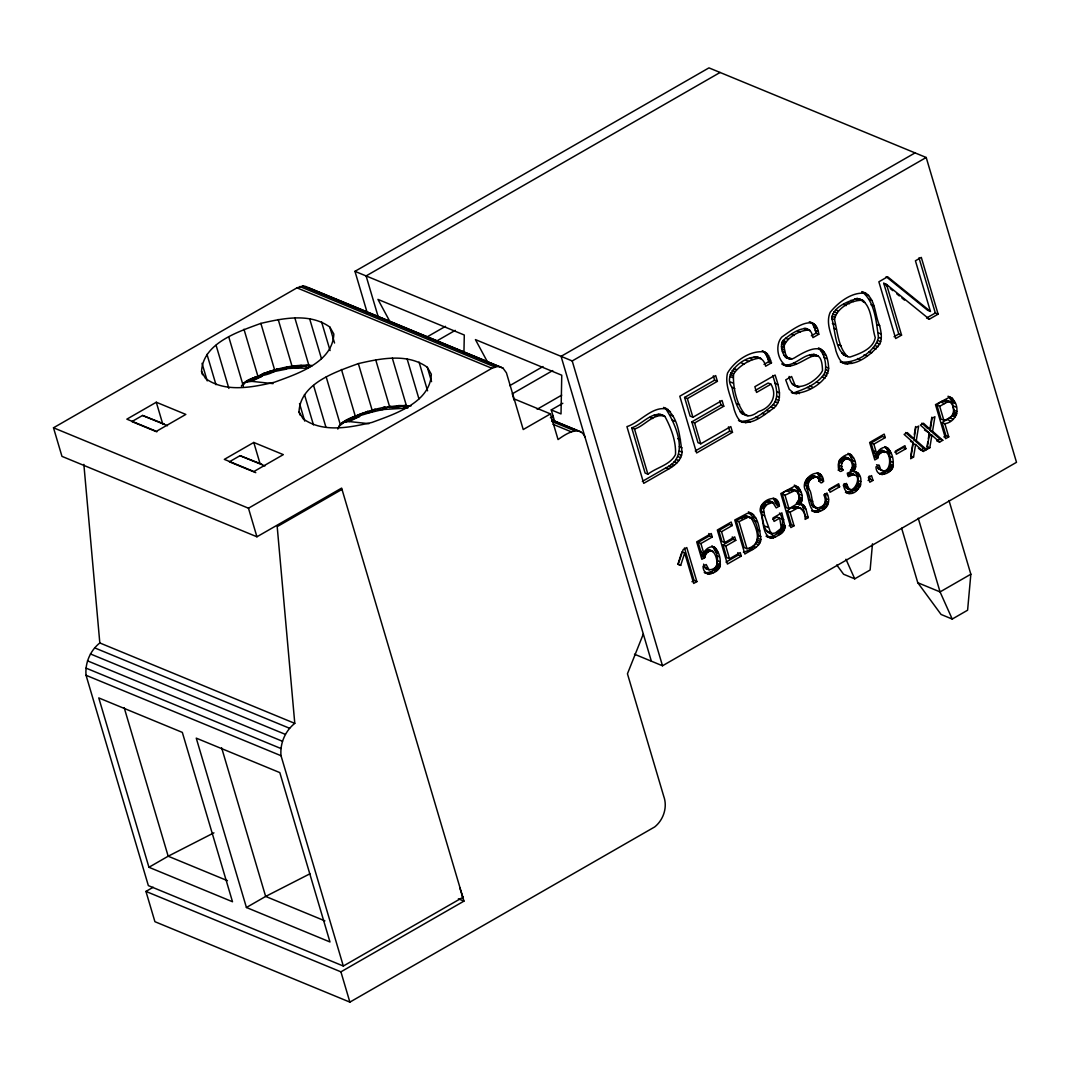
<?xml version="1.0" encoding="UTF-8"?>
<svg xmlns="http://www.w3.org/2000/svg" width="1070" height="1070" viewBox="0 0 1070 1070"><rect width="100%" height="100%" fill="white"/><g stroke="black" fill="none" stroke-linecap="round" stroke-linejoin="round"><path stroke-width="1.5" d="M878.483 337.424C876.29 322.057 874.912 301.513 861.832 291.602C875.942 295.801 874.404 314.888 879.647 325.654C881.025 331.647 882.563 338.267 879.727 344.085C871.074 354.825 854.596 368.454 840.271 361.861C854.743 364.081 874.725 352.471 878.483 337.424L881.265 338.575M743.396 552.12C764.1 547.158 760.155 523.163 748.345 511.982C759.165 515.446 759.486 530.145 760.904 539.574C759.74 547.492 750.578 550.221 744.854 554.033L734.769 519.993L747.261 513.386L752.304 513.587M786.45 357.768C781.969 354.157 779.696 345.597 783.106 340.514C790.489 333.813 810.204 319.341 812.919 337.638L818.791 334.268C816.196 310.648 792.041 329.908 781.849 337.01C774.533 345.088 777.676 362.275 787.654 366.274C804.64 365.565 821.68 340.113 822.509 370.554C817.48 381.335 792.348 396.93 789.125 376.453M796.722 393.961L791.332 392.382C803.169 396.475 828.26 382.003 828.648 368.214C827.23 341.825 813.106 346.319 794.355 357.942C786.557 362.703 783.895 350.92 784.31 345.276C788.028 336.622 800.922 329.613 809.696 330.095M463.939 352.752L464.286 335.017L377.951 299.399L389.56 320.906M740.36 421.326C752.785 421.473 764.341 412.779 773.142 404.594C780.003 396.141 775.429 384.652 772.794 375.476M738.474 420.497C751.086 427.224 763.94 414.759 773.864 408.018C783.628 399.444 778.345 385.401 775.121 375.048L754.872 386.685L756.57 392.436L770.948 384.17C777.917 395.954 770.908 407.924 758.403 411.549C740.346 425.82 734.435 400.849 732.027 387.393C718.759 370.327 760.69 342.882 765.625 366.221L771.497 362.837L767.337 353.782L762.348 350.92L767.337 353.782M811.582 510.764C820.208 512.383 829.303 502.539 824.876 493.912L827.658 495.062C830.601 501.603 827.07 508.919 820.436 511.112C809.147 517.104 809.054 496.801 806.151 491.424C797.444 479.494 822.028 463.337 823.552 481.219C818.47 487.452 819.928 473.595 814.056 477.528C808.612 479.012 806.82 484.763 809.321 489.592C812.772 493.19 810.926 512.142 820.075 507.22C825.933 505.628 826.201 499.476 823.86 494.808L827.003 493.029L827.658 495.062M799.41 498.607L797.524 489.498L794.288 485.165C801.443 487.224 805.389 499.663 799.143 504.719L796.361 503.569L799.41 498.607L802.192 499.757M954.159 412.191L952.3 402.266L948.782 396.529C960.927 402.159 959.429 421.192 944.864 423.76L942.082 422.61L952.34 415.856L954.159 412.191L956.941 413.341M767.23 536.765C779.602 537.461 787.038 523.35 779.482 513.052M785.019 526.935L781.862 512.851L773.035 517.92L774.065 521.411L779.722 518.161L781.327 528.259L775.295 532.967L770.962 533.729L764.635 515.78L763.579 508.838L766.896 504.599L772.741 502.378L776.218 507.902L779.401 506.097C778.478 491.424 758.202 501.014 760.302 511.634C763.967 518.883 761.679 538.317 773.316 537.862C778.091 535.695 784.444 532.954 785.019 526.935L782.237 525.785M201.548 371.571C202.818 342.935 238.396 331.727 260.866 323.381C283.082 318.272 309.872 312.694 329.814 327.046L333.84 334.027C332.569 362.663 296.992 373.871 274.535 382.204C252.306 387.313 225.516 392.891 205.574 378.539L201.548 371.571L202.498 374.754M299.025 411.776C300.296 383.14 335.886 371.932 358.343 363.599C380.559 358.49 407.349 352.913 427.305 367.264L431.33 374.233C430.06 402.868 394.469 414.077 372.012 422.423C349.796 427.532 322.993 433.109 303.051 418.744L299.025 411.776L299.974 414.973M793.94 392.81C805.121 388.798 819.205 383.515 825.064 372.253C826.789 364.094 824.622 353.862 818.43 348.017L821.212 349.168M799.076 499.891L797.083 503.823L789.005 508.745L786.223 507.595L782.21 494.059C788.67 486.355 800.413 488.709 799.076 499.891L801.938 500.974M816.076 508.103L811.862 505.2L805.509 482.757L807.275 478.865L811.97 476.083L814.297 475.963L818.055 477.822M872.478 543.814L870.124 570.002L854.729 578.843L843.588 574.242L836.793 564.987M948.996 500.492L970.838 574.215L967.601 610.208L952.22 619.062L941.078 614.461L917.779 582.722L901.635 528.219M705.852 554.019L704.689 557.711L701.907 556.56L703.07 552.869L705.852 554.019C713.329 544.897 717.783 558.607 716.86 565.04C714.599 571.112 704.22 571.728 703.619 564.117M878.791 454.616L877.627 458.321L874.845 457.171L876.009 453.466L878.791 454.616C893.196 440.773 893.624 482.276 877.681 467.657L882.014 470.506M831.724 318.472C833.115 306.702 847.413 301.834 857.057 298.45C872.826 301.258 871.114 325.32 875.26 337.585C873.361 348.994 859.464 353.862 849.861 357.086C834.199 354.357 835.964 330.59 831.724 318.472L834.506 319.622C837.569 331.927 838.399 348.004 847.814 356.778M834.506 319.622C836.446 307.906 852.108 299.6 862.915 300.336M853.873 470.813L851.091 469.663C855.091 464.861 851.747 457.238 848.055 453.372C854.716 455.298 858.514 466.413 853.191 471.509L850.396 470.359L853.392 470.466M708.099 574.028L704.274 572.49C719.829 574.63 720.805 554.14 711.737 545.994C719.535 548.99 721.822 561.028 719.294 568.143C714.974 574.483 703.498 577.225 703.017 566.338L706.187 564.519L709.076 569.909M882.255 474.705L879.473 473.555C893.931 472.178 892.474 454.523 884.676 446.605C892.474 449.587 894.774 461.625 892.246 468.754C887.913 475.08 876.437 477.822 875.955 466.935L879.125 465.116L880.463 468.807M905.621 432.507L911.332 437.764L914.128 438.914L915.759 427.719L918.649 426.061L916.281 440.599L926.526 449.614L923.356 451.446L918.368 448.33M921.885 423.158L927.596 428.415L930.392 429.565L932.024 418.37L934.912 416.712L932.545 431.25L942.79 440.278L939.62 442.097L936.839 440.947L940.008 439.128L942.79 440.278M745.937 415.414C737.043 406.011 732.482 387.046 733.632 373.845C739.37 365.632 750.043 358.998 760.074 358.102M911.025 454.362L912.83 443.435L915.612 444.585L923.356 451.446M914.288 434.607L915.599 426.529M914.128 438.914L907.253 432.601L904.11 434.407L913.312 442.579L910.664 458.736L913.553 457.077L915.612 444.585M927.81 441.897L927.035 446.578L929.817 447.728L931.876 435.236L929.081 434.086L928.319 438.78M940.008 439.128L929.75 430.1L931.863 417.18M924.146 448.236L926.928 449.387L929.576 433.23L920.374 425.058L923.517 423.252L930.392 429.565M853.191 471.509C868.104 472.659 859.116 499.784 845.434 492.294C856.682 492.829 862.54 478.865 854.462 471.014M642.334 481.393L665.968 467.804C690.377 457.024 675.825 424.054 665.513 408.392C678.928 417.006 679.677 437.536 682.112 452.142C681.55 459.899 675.063 465.356 668.75 468.954L643.725 483.346L626.926 426.609C640.221 422.596 653.208 404.42 668.295 409.542M459.766 887.846L462.842 897.342L343.323 966.036L148.356 885.612L86.055 675.29C84.904 663.079 90.188 650.573 99.818 642.95L83.861 464.38M343.323 966.036L281.022 755.714C279.858 743.503 285.142 730.997 294.785 723.374L277.197 526.627L341.999 489.378M714.519 547.144C710.172 545.486 704.702 549.271 703.913 553.725L701.131 552.575L701.425 551.317M771.376 532.392C762.683 534.946 762.067 512.717 760.984 506.872C763.137 502.806 769.089 499.275 773.342 502.632M887.458 447.741C883.111 446.083 877.641 449.868 876.865 454.322L874.07 453.172L874.912 450.737M850.851 454.523C846.691 453.346 842.491 456.77 839.763 459.632C837.462 462.748 837.489 475.642 842.986 470.051L840.204 468.901C834.988 462.427 843.815 453.747 849.7 459.137C853.191 463.524 854.301 471.509 847.293 473.194L848.323 476.685C867.529 466.908 852.268 504.09 844.096 483.613L846.892 484.763L849.326 489.284M842.986 470.051C838.813 465.209 844.003 456.596 849.7 459.137M681.389 553.404L677.885 564.238L680.68 565.388L684.68 553.003L681.884 551.866M337.812 429.07C342.52 417.822 357.701 416.257 367.639 411.442L371.009 412.338L382.846 409.542L407.857 408.004M262.163 374.754L262.524 373.858L277.585 369.016L278.053 369.645L285.369 368.067M375.062 409.221L360.002 414.063L340.594 423.947C350.706 416.136 365.927 415.561 375.53 409.863M643.311 634.015L627.448 673.779L663.774 796.428C667.693 807.181 663.507 819.821 654.733 826.909L349.877 1002.122L154.923 921.698L145.948 891.417L153.184 887.257M243.866 384.183L241.352 385.989L245.511 382.177L251.691 381.348L262.056 376.212L263.18 373.697C278.722 367.946 295.387 364.215 312.025 365.512M359.533 416.431L345.891 421.593L347.737 419.895L342.988 422.396L349.181 421.553L359.533 416.431L360.657 413.916L371.009 412.338M262.524 373.858L285.369 369.337L287.295 366.903L291.214 366.983M384.772 407.122L374.794 409.369L382.846 409.542L383.916 407.402L385.775 407.643L382.846 408.272M254.66 377.937L263.18 373.697M352.15 418.156L353.983 416.752L345.891 421.593M248.748 380.224L245.511 382.177L256.506 376.546L243.117 383.729C252.868 374.219 267.701 377.777 277.585 369.016M345.115 421.687L346.225 420.443M277.317 369.163L296.845 368.013L301.138 365.325M382.846 409.542L389.106 406.613L394.322 408.232L398.615 405.53L411.134 405.824M338.842 426.194L343.858 422.596M713.329 551.665L708.059 549.806L703.806 552.107L706.601 553.257M884.315 452.516L882.108 450.309L876.758 452.704L879.54 453.854M285.369 369.337L291.628 366.395L296.845 368.013L307.21 368.267L311.169 365.967L299.426 365.699L286.426 367.184M145.948 891.417L340.915 971.841L463.965 901.114L341.624 488.107L256.934 536.792L61.966 456.368L53.5 427.786L296.965 287.857L302.703 286.011L305.512 286.412L502.967 368.093L506.418 372.801L523.23 429.538L550.462 413.889L558.058 439.569C564.96 434.594 579.565 424.456 584.915 436.868M367.251 312.828L354.959 271.339L708.955 67.878L926.205 157.491L1016.5 462.32L662.504 665.781L634.483 654.211M720.097 72.466L366.101 275.926L378.392 317.429M156.3 402.24L126.862 419.159L156.38 431.344L185.819 414.424L156.3 402.24L162.881 424.469M164.405 424.054L142.551 415.454L131.918 421.567L156.835 431.852M426.716 337.13L445.508 326.337M253.777 442.458L224.339 459.378L253.871 471.549L283.309 454.63L253.777 442.458L259.89 463.096M436.466 341.156L455.258 330.362M261.882 464.273L240.028 455.673L229.395 461.785L255.784 472.659M53.5 427.786L248.467 508.21L491.919 368.281L497.67 366.435L500.466 366.836M509.748 385.655L542.985 366.542M915.064 152.89L561.068 356.35L651.362 661.18M552.735 370.568L512.276 393.827L514.148 400.18M354.959 271.339L572.209 360.951L926.205 157.491M537.14 409.262L561.71 395.138M555.022 422.61L551.264 409.917L562.82 403.27M550.381 417.835L553.324 416.23M631.715 427.826C641.893 424.897 653.395 408.901 664.898 416.444C671.077 427.746 676.186 441.428 675.504 454.509C670.382 465.035 656.472 467.43 647.898 474.224L645.116 473.074L631.715 427.826L634.497 428.976L647.898 474.224M684.586 397.438L714.613 380.184L717.395 381.335L687.368 398.588L684.586 397.438L690.11 416.11L692.905 417.26L722.063 400.488L723.775 406.239L694.604 422.998L691.822 421.861L720.979 405.089L723.775 406.239M634.497 428.976C644.127 426.475 654.104 412.204 664.898 416.444M811.314 335.82L816.009 333.118L818.791 334.268M764.02 364.388L768.715 361.687L771.497 362.837M755.219 390.456L768.153 383.02L770.948 384.17M691.822 421.861L697.988 442.686L700.77 443.836L730.797 426.569L732.495 432.32L696.597 452.958L679.798 396.221L715.696 375.583L717.395 381.335M695.246 450.978L729.713 431.17L732.495 432.32M894.065 336.702L898.773 334L901.555 335.151L895.684 338.535L878.871 281.798L887.632 276.769L930.432 311.423L915.425 260.786L921.297 257.402L938.109 314.152L929.362 319.181L926.58 318.031L935.327 313.002L938.109 314.152M698.121 542.396L709.49 535.856L712.286 537.006L700.903 543.547L698.121 542.396L701.131 552.575M718.746 530.546L729.459 524.38L732.241 525.53L721.528 531.696L718.746 530.546L721.982 541.447L724.764 542.597L734.716 536.872L735.759 540.363L725.794 546.088L723.012 544.951L732.963 539.226L735.759 540.363M736.2 520.515L745.442 515.981L751.314 518.027C756.757 528.446 763.445 544.59 746.994 548.723L744.212 547.572L736.2 520.515L738.982 521.665L746.994 548.723M871.06 442.993L882.442 436.453L885.224 437.603L873.842 444.144L871.06 442.993L874.07 453.172M936.905 405.156C951.618 389.801 962.131 417.327 943.834 420.269L941.038 419.119L936.905 405.156L939.687 406.306L943.834 420.269M738.982 521.665L748.224 517.131L751.314 518.027M782.21 494.059L784.992 495.209L795.451 490.314M939.687 406.306L946.923 402.28L949.906 401.678M818.657 481.286L820.77 480.069L823.552 481.219M838.091 470.118L840.204 468.901M148.944 867.275L232.498 901.742L182.328 732.388L98.774 697.921L148.944 867.275L168.177 856.214L213.92 832.834M704.689 557.711L701.866 559.342L696.69 541.875L711.242 533.515L712.286 537.006M877.627 458.321L874.805 459.939L869.643 442.485L884.194 434.112L885.224 437.603M772.701 519.445L776.94 517.011L779.722 518.161M797.912 486.796L794.328 486.368L780.792 493.551L790.877 527.59L794.047 525.771L791.265 524.621L787.252 511.085C794.769 502.338 805.977 508.437 805.108 519.405L808.318 517.559C806.312 512.891 806.726 504.746 800.173 503.609L803.784 505.334M787.252 511.085L790.034 512.236L797.324 508.21L800.641 508.076M828.661 490.354L836.82 485.66L839.602 486.81L830.079 492.28L829.183 489.231L838.693 483.76L839.602 486.81M894.894 452.276L903.053 447.594L905.849 448.745L896.326 454.215L895.416 451.152L904.939 445.682L905.849 448.745M723.012 544.951L726.757 557.604L729.539 558.754L740.253 552.601L741.283 556.092L727.399 564.064L717.328 530.024L731.211 522.04L732.241 525.53M691.956 581.692L694.082 580.475L696.864 581.625L693.694 583.444L684.68 553.003M726.008 562.124L738.501 554.942L741.283 556.092M789.138 525.838L791.265 524.621M868.078 480.47L870.191 479.253L872.986 480.403L869.803 482.222L868.385 477.421L871.555 475.602L872.986 480.403M920.574 450.296L923.744 448.477L926.526 449.614M943.847 436.921L945.96 435.704L948.742 436.854L945.572 438.673L935.488 404.634L948.635 397.679L951.564 397.679M926.928 449.387L929.817 447.728M246.421 907.494L329.975 941.961L279.818 772.607L196.251 738.139L246.421 907.494L265.654 896.433L309.925 873.802M970.838 574.215L940.062 591.911L917.779 582.722M852.79 474.545L850.637 473.207L847.547 474.385L850.329 475.535M785.902 365.886L783.12 364.75C795.558 367.639 805.804 349.877 817.747 355.788M256.158 377.295L260.665 375.383M248.4 381.375L262.056 376.212M263.728 374.192L268.436 372.52M361.219 414.411L371.504 411.027M296.845 368.013L307.17 365.218M394.322 408.232L404.647 405.436L409.462 406.025M275.364 370.421L270.014 371.972L269.961 371.21L273.519 372.119M291.628 366.395L301.432 365.886M815.808 506.805L813.294 506.953M799.143 504.719L802.955 504.759M383.916 407.402L400.367 405.971M388.691 407.202L391.62 406.747L390.309 406.279L389.106 406.613L406.734 405.864M880.663 469.369L878.818 469.155M707.711 568.772L705.866 568.558M793.325 385.08L799.624 386.872M309.243 365.646L311.985 365.82M367.639 411.442L367.491 412.177M251.691 381.348L273.077 383.635M349.181 421.553L368.923 423.68M847.079 355.935L844.096 355.24M765.144 352.07C750.832 349.582 734.528 360.991 727.506 373.109C724.47 385.561 731.666 397.759 734.194 409.649C735.906 414.491 737.845 420.55 743.155 422.476M898.773 334L883.753 283.282L886.535 284.433L929.362 319.181M930.432 311.423L927.65 310.273L886.134 276.662M865.924 294.277L868.706 295.427M868.947 299.159L871.729 300.309M863.838 300.991L859.09 298.744M857.057 298.45L859.839 299.587M862.3 301.299L865.082 302.449M871.02 304.803L873.816 305.953M854.93 298.717L857.712 299.867M850.744 300.389L853.526 301.539M846.664 302.609L849.446 303.746M843.454 304.442L846.236 305.592M876.865 324.504L879.647 325.654M835.616 309.845L838.399 310.995M833.998 311.771L836.78 312.921M832.701 314.005L835.483 315.142M878.524 332.944L881.305 334.081M831.965 316.212L834.76 317.349M877.881 340.487L880.677 341.638M832.393 323.488L835.175 324.638M876.932 342.935L879.727 344.085M833.664 328.249L836.446 329.399M875.273 345.637L878.055 346.787M873.401 347.83L876.183 348.981M809.308 321.736L813.481 323.514M810.685 322.364L814.658 324.531M811.862 323.381L815.621 325.802M812.839 324.651L814.23 327.353L817.012 328.503M868.92 351.669L871.702 352.819M814.23 327.353L815.26 330.322L818.042 331.473M805.068 328.222L807.85 329.373M807.529 329.68L810.311 330.831M803.931 328.329L806.713 329.48M864.105 354.772L866.887 355.922M838.546 344.714L841.328 345.864M797.578 330.951L800.36 332.101M857.565 358.53L860.347 359.68M947.953 396.301L952.38 398.227M841.836 353.113L844.618 354.264M950.588 398.241L953.37 399.391M843.24 354.678L846.036 355.829M951.564 400.167L954.36 401.303M791.385 334.375L794.167 335.525M952.3 402.266L955.082 403.403M946.656 400.421L950.254 401.879M947.124 400.528L950.641 402.24M819.941 349.261L822.723 350.412M944.141 401.13L946.923 402.28M821.185 350.866L823.967 352.003M849.192 362.315L851.974 363.466M953.41 406.025L956.192 407.175M941.694 402.4L944.489 403.55M785.5 338.254L788.282 339.404M822.776 353.996L825.558 355.146M844.912 363.064L847.694 364.215M954.226 410.332L957.008 411.482M783.106 340.514L785.902 341.664M823.967 357.42L826.762 358.57M813.334 354.223L818.149 356.123M782.29 341.678L785.072 342.828M811.555 354.544L814.337 355.695M781.903 342.56L784.684 343.711M953.865 413.448L956.647 414.598M953.41 414.438L956.205 415.588M809.789 355.24L812.585 356.39M781.528 344.125L784.31 345.276M952.34 415.856L955.135 417.006M781.488 346.466L784.283 347.603M949.933 417.929L952.715 419.079M781.849 348.967L784.631 350.117M825.866 367.063L828.648 368.214M782.464 351.361L785.246 352.511M947.324 419.587L950.106 420.737M825.692 369.658L828.474 370.808M825.064 372.253L827.846 373.39M784.136 355.561L786.918 356.711M789.045 357.714L791.84 358.851M787.707 357.915L790.489 359.065M785.166 356.952L787.948 358.102M785.768 357.46L789.232 358.918M823.953 374.714L826.736 375.864M793.659 362.877L796.441 364.027M822.429 376.921L825.211 378.058M764.555 352.632L766.147 354.799L768.929 355.949M787.6 364.964L790.382 366.114M766.147 354.799L767.163 356.845L769.945 357.995M784.872 365.124L787.654 366.274M781.675 363.934L784.457 365.084M767.163 356.845L767.939 359.065L770.721 360.215M757.293 356.952L761.305 358.664M755.901 356.765L758.683 357.915M816.356 381.977L819.139 383.127M753.976 356.992L756.757 358.142M929.75 430.1L932.545 431.25M750.003 358.383L752.785 359.52M929.576 433.23L924.493 430.033M809.789 385.989L812.585 387.139M746.138 360.376L748.92 361.526M807.261 387.434L810.057 388.584M741.577 362.997L744.359 364.148M792.255 383.983L797.056 386.805M795.344 385.882L798.126 387.032M916.281 440.599L913.486 439.449L923.744 448.477M775.135 383.368L777.917 384.518M796.668 392.476L799.451 393.626M733.726 368.481L736.521 369.632M910.516 441.428L913.312 442.579M732.121 370.447L734.903 371.598M730.85 372.694L733.632 373.845M776.753 391.754L779.548 392.904M730.221 374.54L733.017 375.69M729.941 376.453L732.723 377.59M776.673 396.221L779.468 397.371M776.044 399.257L778.826 400.407M910.771 455.927L913.553 457.077M730.609 382.084L733.391 383.234M775.054 401.665L777.836 402.815M885.626 447.354L888.408 448.49M886.415 448.317L889.21 449.467M887.257 449.815L890.053 450.965M887.819 451.139L890.601 452.289M732.027 387.393L734.809 388.544M773.142 404.594L775.924 405.744M888.274 452.543L891.069 453.693M882.108 450.309L885.826 451.808M883.486 451.112L886.281 452.262M881.011 450.416L883.793 451.567M879.701 450.885L882.482 452.035M771.082 406.867L773.864 408.018M878.43 451.527L881.212 452.677M889.357 456.194L892.139 457.345M875.527 454.135L878.309 455.272M875.113 454.937L877.908 456.087M766.789 410.412L769.571 411.562M890.521 461.411L893.303 462.561M874.885 455.74L877.668 456.89M874.819 456.462L877.601 457.612M890.614 464.193L893.396 465.343M890.467 465.263L893.249 466.413M762.228 413.328L765.01 414.478M890.053 466.52L892.835 467.67M736.829 403.617L739.611 404.768M889.451 467.603L892.246 468.754M888.421 468.847L891.203 469.997M876.571 464.714L879.353 465.865M848.818 453.894L851.6 455.044M887.177 469.904L889.959 471.054M755.647 417.113L758.429 418.25M885.853 470.76L888.635 471.91M850.77 456.783L853.552 457.933M878.416 468.794L882.603 470.613M740.012 411.843L742.807 412.993M745.215 414.531L747.997 415.682M741.109 413.114L743.891 414.264M883.352 472.191L886.147 473.341M845.741 457.345L849.072 458.682M845.019 457.318L847.814 458.468M852.041 460.26L854.823 461.411M844.19 457.519L846.972 458.669M847.707 459.07L850.489 460.22M843.695 457.719L846.49 458.869M881.132 473.221L883.927 474.371M843.227 457.973L846.009 459.124M841.662 458.869L844.444 460.02M852.803 463.671L855.585 464.808M747.368 420.871L750.15 422.021M840.391 459.779L843.173 460.929M852.91 465.477L855.692 466.627M839.83 460.367L842.612 461.504M839.468 460.876L842.25 462.026M852.763 466.6L855.545 467.75M743.128 421.633L745.91 422.784M839.161 461.491L841.956 462.641M839 462.186L841.782 463.337M852.429 467.617L855.211 468.767M851.72 468.874L854.502 470.024M855.278 471.79L858.06 472.94M839.268 465.316L842.05 466.466M855.933 472.766L858.715 473.916M856.508 474.01L859.304 475.16M840.017 468.259L842.799 469.409M856.963 475.334L859.745 476.484M851.279 473.248L854.515 474.558M850.637 473.207L853.419 474.358M849.072 473.622L851.854 474.772M858.06 480.537L860.855 481.687M858.086 483.025L860.868 484.175M857.913 484.081L860.695 485.232M857.511 485.205L860.293 486.355M856.909 486.261L859.691 487.412M663.547 407.402L666.329 408.553M855.759 487.626L858.541 488.776M667.707 410.492L670.489 411.642M820.101 473.863L817.306 472.713L820.77 480.069M818.269 473.796L821.064 474.946M854.435 488.722L857.217 489.873M845.153 486.462L847.935 487.612M853.031 489.632L855.813 490.782M819.473 476.016L822.255 477.166M670.342 414.973L673.124 416.123M850.463 489.364L846.209 487.933M845.835 487.572L849.821 489.405M813.628 475.816L817.6 477.407M820.342 478.477L823.138 479.627M850.596 491.023L853.378 492.173M812.772 475.856L815.554 477.006M811.97 476.083L814.751 477.22M811.274 476.377L814.056 477.528M660.029 414.197L663.922 415.748M848.363 492.053L851.145 493.203M810.578 476.738L813.374 477.889M658.237 414.117L661.019 415.254M672.201 420.082L674.983 421.232M846.517 492.414L849.299 493.564M808.893 477.702L811.675 478.852M654.024 415.28L656.819 416.431M807.275 478.865L810.057 480.015M806.566 479.627L809.348 480.778M806.125 480.283L808.907 481.433M805.79 481.005L808.572 482.155M649.945 417.353L652.727 418.504M805.59 481.794L808.372 482.944M805.509 482.757L808.291 483.907M805.83 485.673L808.626 486.823M806.539 488.442L809.321 489.592M825.759 498.553L828.541 499.703M796.067 486.636L798.862 487.786M677.711 438.687L680.493 439.837M796.936 488.107L799.718 489.257M797.524 489.498L800.306 490.648M825.706 501.027L828.488 502.178M307.999 287.669L502.967 368.093M302.703 286.011L497.67 366.435M797.993 490.956L800.788 492.106M792.281 489.11L796.347 490.956M825.358 502.713L828.14 503.85M299.801 286.506L494.755 366.93M824.823 504.05L827.605 505.2M789.794 489.833L792.576 490.983M798.902 493.992L801.684 495.129M296.965 287.857L491.919 368.281M823.887 505.521L826.682 506.672M809.977 500.038L812.759 501.188M787.373 491.09L790.168 492.24M679.303 446.712L682.098 447.862M799.464 497.002L802.246 498.152M822.817 506.672L825.612 507.822M821.773 507.514L824.569 508.665M820.677 508.223L823.459 509.373M811.862 505.2L814.644 506.351M679.316 450.992L682.112 452.142M812.558 506.324L817.386 508.277M812.879 506.672L816.664 508.277M798.675 500.961L801.457 502.111M817.654 509.962L820.436 511.112M797.899 502.111L800.681 503.261M678.728 454.228L681.523 455.379M797.163 502.9L800.681 504.371M800.989 504.184L804.399 506.043M815.554 510.885L818.336 512.035M801.617 504.893L805.055 507.14M813.815 511.192L816.597 512.343M802.273 505.99L805.496 508.156M812.411 511.059L815.193 512.209M802.714 507.006L805.857 509.213M677.858 456.582L680.64 457.733M796.602 506.578L801.082 508.451M776.004 499.182L773.222 498.031L776.606 504.946L779.401 506.097M794.542 507.06L797.324 508.21M773.958 498.821L776.74 499.971M676.106 459.458L678.888 460.595M774.774 500.064L777.556 501.215M792.549 508.049L795.331 509.2M775.616 501.843L778.398 502.994M551.264 409.917L561.014 413.93L561.763 375.222L475.428 339.605L487.813 362.556M674.18 461.692L676.962 462.842M776.258 503.756L779.04 504.906M769.156 501.148L773.958 503.154M808.318 517.559L805.536 516.409L803.062 508.063M768.099 501.348L770.881 502.499M767.297 501.656L770.079 502.806M766.521 502.057L769.303 503.208M513.613 398.695L550.462 413.889M671.305 464.26L674.087 465.41M764.114 503.448L766.896 504.599M762.589 504.518L765.384 505.669M668.67 466.145L671.465 467.296M761.92 505.214L764.702 506.364M761.318 506.11L764.1 507.26M551.652 419.828L580.823 431.865M551.786 420.015L577.88 430.769M665.968 467.804L668.75 468.954M760.984 506.872L763.779 508.023M551.638 421.286L574.67 430.782M760.797 507.688L763.579 508.838M553.003 424.282L571.42 431.879M781.087 518.468L783.869 519.619M761.011 511.273L763.793 512.423M761.84 514.63L764.635 515.78M782.277 524.594L785.072 525.744M750.859 513.533L753.641 514.683M782.036 526.975L784.832 528.112M781.595 528.353L784.377 529.503M752.932 516.783L755.714 517.933M780.926 529.637L783.708 530.787M746.552 515.941L750.378 517.358M745.442 515.981L748.224 517.131M752.076 518.95L748.532 516.877M780.07 530.787L782.852 531.937M754.323 520.595L757.119 521.745M742.861 516.823L745.643 517.974M779.094 531.79L781.889 532.94M765.277 526.226L768.059 527.376M778.037 532.646L780.819 533.796M740.346 518.134L743.128 519.271M776.914 533.368L779.696 534.518M767.15 531.215L769.932 532.352M770.226 532.82L773.008 533.957M767.845 532.271L771.978 534.077M772.861 535.709L775.643 536.859M757.038 529.744L759.82 530.894M770.534 536.712L773.316 537.862M768.608 536.993L771.39 538.143M766.053 536.164L770.012 537.916M758.162 535.401L760.944 536.552M758.122 538.424L760.904 539.574M757.734 540.283L760.529 541.42M757.052 541.901L759.834 543.052M755.861 543.667L758.643 544.817M753.079 546.288L755.861 547.439M750.003 548.321L752.785 549.472M712.687 546.743L715.469 547.893M713.476 547.706L716.258 548.856M714.319 549.204L717.101 550.355M714.88 550.542L717.662 551.692M715.335 551.946L718.117 553.096M709.169 549.712L712.874 551.197M708.059 549.806L710.855 550.956M706.762 550.274L709.544 551.424M705.478 550.93L708.273 552.08M716.418 555.584L719.201 556.734M702.589 553.524L705.371 554.675M702.174 554.34L704.956 555.49M717.569 560.814L720.364 561.964M701.947 555.143L704.729 556.293M701.866 555.865L704.649 557.015M717.676 563.596L720.458 564.746M717.515 564.666L720.311 565.816M717.114 565.923L719.896 567.073M716.512 567.006L719.294 568.143M715.482 568.25L718.264 569.4M714.238 569.293L717.02 570.444M712.914 570.163L715.696 571.3M704.742 567.06L707.524 568.21M705.464 568.197L708.26 569.347M710.413 571.594L713.195 572.744M708.193 572.611L710.975 573.761M706.534 572.958L709.316 574.108M142.551 415.454L167.468 425.74M240.028 455.673L264.945 465.945M99.818 642.95L294.785 723.374M94.628 647.858L289.596 728.282M90.442 653.957L285.396 734.381M87.499 660.845L282.467 741.269M86.015 668.108L280.969 748.532M86.055 675.29L281.022 755.714M458.388 898.827L463.965 901.114M227.428 880.663L168.177 856.214L124.173 707.631M324.905 920.869L265.654 896.433L221.65 747.85M742.072 413.809L743.155 414.264M866.539 293.554C852.964 290.879 838.439 302.088 830.186 312.306C824.729 324.986 833.637 338.454 835.911 350.799C837.676 355.775 839.669 362.034 845.166 363.934M769.959 501.228L771.176 502.004M848.216 493.444L844.832 489.645L843.307 485.191L846.477 483.372L846.892 484.763M814.31 354.344L816.236 356.19M797.351 506.685L798.3 507.3M794.127 393.533L789.259 389.319L785.714 379.89L791.586 376.52L795.037 385.133M680.68 565.388L678.246 564.224L683.128 549.686L686.779 547.572L696.864 581.625M806.151 328.436L806.914 328.945M883.753 283.282L887.645 286.439M890.24 288.552L892.835 290.652M896.727 293.809L899.322 295.922M901.916 298.022L904.511 300.122M758.523 357.514L759.901 358.731M931.876 435.236L939.62 442.097M929.081 434.086L931.301 436.052M305.084 365.606L307.21 368.267M952.22 619.062L940.062 591.911L918.22 518.174M845.955 559.236L854.729 578.843M461.611 894.239L462.842 897.342M918.983 257.83L935.327 313.002M944.864 423.76L948.742 436.854M942.082 422.61L945.96 435.704M886.535 284.433L901.555 335.151M873.842 444.144L876.865 454.322M869.241 476.043L870.191 479.253M767.939 359.065L768.715 361.687M784.992 495.209L789.005 508.745M790.034 512.236L794.047 525.771M713.329 375.864L714.613 380.184M728.443 426.863L729.713 431.17M719.709 400.782L720.979 405.089M737.818 552.615L738.501 554.942M732.281 536.899L732.963 539.226M687.368 398.588L692.905 417.26M694.604 422.998L700.77 443.836M721.528 531.696L724.764 542.597M725.794 546.088L729.539 558.754M708.808 533.529L709.49 535.856M700.903 543.547L703.913 553.725M684.452 547.974L694.082 580.475M572.209 360.951L662.504 665.781M427.305 367.264L431.558 381.642M419.052 362.048L427.559 390.804M407.122 358.931L418.945 398.883M392.329 358.156L406.533 406.078M375.69 359.734L389.895 407.67M358.343 363.599L372.066 409.93M329.814 327.046L334.549 343.029M341.45 369.458L355.655 417.38M321.562 321.829L330.082 350.585M309.631 318.726L321.468 358.664M326.189 376.921L340.38 424.857M294.852 317.937L309.043 365.873M313.577 385.481L325.868 427.024M304.468 394.562L313.47 424.91M278.213 319.529L291.936 365.86M299.52 403.524L304.723 421.098M260.866 323.381L275.057 371.317M243.973 329.239L257.696 375.57M228.699 336.716L243.371 386.243M216.087 345.276L228.873 388.41M206.991 354.344L215.979 384.705M248.467 508.21L256.934 536.792M202.029 363.318L207.232 380.893M340.915 971.841L349.877 1002.122M815.26 330.322L816.009 333.118M408.646 406.185L404.701 408.472L402.561 405.811L408.646 406.185"/></g></svg>
